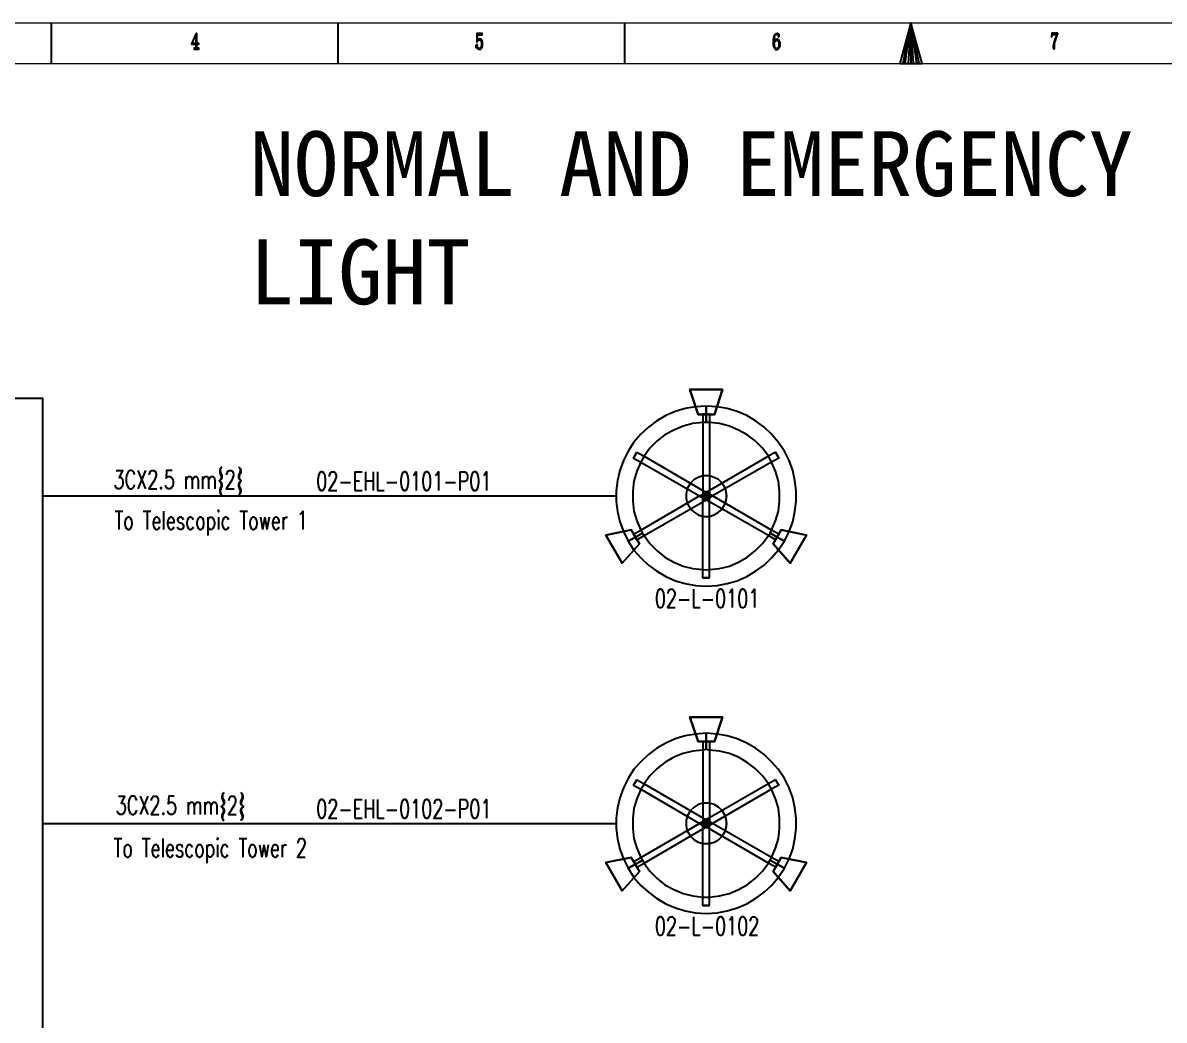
# Model space of a CAD drawing. Header units: inches. Extents: x 35 to 2894, y 23 to 617.
# Drawn here: x 238.1 to 516.9, y 373 to 616.8 of the extents above; entities that cross this region are included whole.
import ezdxf

# ---------------------------------------------------------------- set-up
doc = ezdxf.new("R2010")
doc.units = ezdxf.units.IN
doc.header["$MEASUREMENT"] = 0
doc.layers.add('Layer 1', color=7, linetype='Continuous')
doc.layers.add('LGT1', color=7, linetype='Continuous')
doc.styles.add('HZTXT', font='simplexs.shx', dxfattribs={"width": 0.7, "bigfont": 'hztxt.shx'})
doc.styles.get("Standard").update_dxf_attribs({"font": 'arial.ttf'})

msp = doc.modelspace()

# ---------------------------------------------------------------- hatches: boundary and pattern name
at = {"layer": 'Layer 1'}
for points in [[(280.67, 614.22), (280.5, 614.22), (279.34, 611.65), (279.34, 611.56), (280.41, 611.56), (280.41, 610.58), (280.32, 610.58), (279.96, 610.58), (279.96, 610.4), (281.12, 610.4), (281.12, 610.58), (280.76, 610.58), (280.76, 610.67), (280.67, 610.84), (280.67, 611.56), (281.12, 611.56), (281.12, 611.73), (280.67, 611.73), (279.43, 611.73), (280.41, 613.69)], [(280.67, 614.22), (280.41, 613.69), (280.41, 611.73), (279.43, 611.73), (280.67, 611.73)], [(350.42, 614.22), (349, 614.22), (349, 612.18), (349.09, 612.18), (349.17, 612.27), (349.17, 612.36), (349.09, 612.45), (349.17, 613.87), (350.33, 613.87)], [(422.48, 614.22), (422.39, 614.22), (422.3, 614.14), (422.12, 614.14), (422.03, 614.05), (421.95, 613.96), (421.86, 613.96), (421.77, 613.87), (421.77, 613.78), (421.68, 613.69), (421.68, 613.6), (421.59, 613.51), (421.59, 613.34), (421.5, 613.25), (421.5, 612.98), (421.41, 612.8), (421.41, 612.18), (421.41, 612.09), (421.41, 611.38), (421.5, 611.29), (421.5, 611.02), (421.59, 610.93), (421.59, 610.84), (421.68, 610.76), (421.77, 610.67), (421.77, 610.58), (421.86, 610.49), (421.95, 610.4), (422.3, 610.4), (422.21, 610.49), (422.12, 610.49), (422.03, 610.58), (421.95, 610.67), (421.86, 610.84), (421.86, 610.93), (421.77, 611.02), (421.77, 611.47), (421.68, 611.56), (421.68, 611.91), (421.77, 612), (421.77, 612.09), (421.68, 612.18), (421.68, 612.62), (421.77, 612.8), (421.77, 613.42), (421.86, 613.51), (421.86, 613.69), (421.95, 613.69), (421.95, 613.78), (422.03, 613.87), (422.12, 613.96), (422.21, 613.96), (422.21, 614.05), (422.75, 614.05), (422.66, 614.14), (422.57, 614.22)], [(422.75, 614.05), (422.39, 614.05), (422.48, 614.05), (422.57, 614.05), (422.57, 613.96), (422.66, 613.96), (422.66, 613.87), (422.66, 613.51), (422.75, 613.42), (422.84, 613.42), (422.92, 613.51), (422.92, 613.87), (422.84, 614.05)], [(490.98, 614.31), (489.47, 614.31), (489.38, 613.34), (489.47, 613.34), (489.47, 613.42), (489.47, 613.51), (489.56, 613.69), (489.56, 613.78), (489.65, 613.78), (489.65, 613.87), (489.74, 613.96), (490.71, 613.96), (490.89, 614.05), (490.98, 614.14)], [(490.89, 614.05), (490.71, 613.96), (490.71, 613.87), (490.63, 613.69), (490.63, 613.6), (490.54, 613.42), (490.45, 613.34), (490.45, 613.25), (490.36, 613.07), (490.36, 612.98), (490.27, 612.89), (490.27, 612.62), (490.18, 612.53), (490.18, 612.36), (490.09, 612.27), (490.09, 612.09), (490, 612), (490, 611.82), (489.91, 611.65), (489.91, 611.56), (489.91, 611.38), (489.91, 611.29), (489.82, 611.2), (489.82, 610.58), (489.91, 610.49), (490, 610.4), (490.09, 610.49), (490.18, 610.49), (490.18, 610.58), (490.18, 611.82), (490.27, 611.91), (490.27, 612.27), (490.36, 612.45), (490.36, 612.53), (490.45, 612.62), (490.45, 612.89), (490.54, 612.98), (490.54, 613.07), (490.63, 613.25), (490.63, 613.42), (490.71, 613.51), (490.71, 613.6), (490.8, 613.69), (490.8, 613.78), (490.89, 613.96)], [(349, 611.47), (348.91, 611.38), (348.82, 611.29), (348.82, 610.93), (348.91, 610.84), (348.91, 610.76), (349, 610.67), (349.09, 610.58), (349.17, 610.49), (349.62, 610.49), (349.53, 610.49), (349.44, 610.49), (349.35, 610.58), (349.26, 610.58), (349.17, 610.67), (349.09, 610.76), (349.09, 610.84), (349.09, 610.93), (349.17, 611.02), (349.17, 611.38), (349.09, 611.47)], [(349.26, 612.71), (349.17, 612.62), (349.17, 612.53), (349.09, 612.45), (349.17, 612.36), (349.26, 612.45), (349.26, 612.53), (349.35, 612.53), (349.44, 612.53), (349.44, 612.62), (349.62, 612.62)], [(349.71, 612.89), (349.62, 612.89), (349.53, 612.8), (349.35, 612.8), (349.35, 612.71), (349.26, 612.71), (349.62, 612.62), (349.8, 612.62), (349.89, 612.53), (349.98, 612.45), (350.06, 612.36), (350.06, 612.18), (350.15, 612.09), (350.15, 611.11), (350.06, 611.02), (350.06, 610.84), (349.98, 610.76), (349.98, 610.67), (349.89, 610.67), (349.8, 610.58), (349.8, 610.49), (349.71, 610.49), (349.17, 610.49), (349.26, 610.49), (349.35, 610.4), (349.98, 610.4), (349.98, 610.49), (350.06, 610.49), (350.15, 610.58), (350.24, 610.67), (350.24, 610.76), (350.33, 610.76), (350.33, 611.02), (350.42, 611.11), (350.42, 612.18), (350.33, 612.27), (350.33, 612.45), (350.24, 612.53), (350.15, 612.62), (350.15, 612.71), (350.06, 612.71), (349.98, 612.8), (349.8, 612.8)], [(421.95, 612.53), (421.86, 612.45), (421.77, 612.36), (421.77, 612.27), (421.68, 612.18), (421.77, 612.09), (421.86, 612.18), (421.95, 612.27), (421.95, 612.36), (422.03, 612.45), (422.12, 612.45), (422.21, 612.53), (422.39, 612.53)], [(422.39, 612.8), (422.3, 612.8), (422.21, 612.71), (422.03, 612.71), (422.03, 612.62), (421.95, 612.62), (421.95, 612.53), (422.48, 612.53), (422.57, 612.45), (422.66, 612.36), (422.66, 612.27), (422.75, 612.27), (422.75, 612.09), (422.84, 612), (422.84, 611.02), (422.75, 610.93), (422.75, 610.67), (422.66, 610.67), (422.66, 610.58), (422.57, 610.49), (422.39, 610.49), (422.3, 610.4), (421.95, 610.4), (422.03, 610.31), (422.48, 610.31), (422.57, 610.4), (422.66, 610.4), (422.75, 610.49), (422.84, 610.58), (422.84, 610.67), (422.92, 610.67), (422.92, 610.76), (423.01, 610.84), (423.01, 611.02), (423.1, 611.11), (423.1, 612), (423.01, 612.09), (423.01, 612.36), (422.92, 612.45), (422.92, 612.53), (422.84, 612.53), (422.75, 612.62), (422.66, 612.71), (422.57, 612.71), (422.48, 612.8)]]:
    msp.add_hatch(color=0, dxfattribs=at).paths.add_polyline_path(points)

# ---------------------------------------------------------------- linework, layer by layer
at = {"lineweight": -3}
msp.add_lwpolyline([(172.76, 525.08), (242.95, 525.08), (242.95, 83.92), (172.76, 83.92)], close=True, dxfattribs=at)
at = {"layer": 'Layer 1', "color": 5, "lineweight": 15}
msp.add_lwpolyline([(35.05, 616.81), (875.12, 616.81), (875.12, 22.8), (35.05, 22.8), (35.05, 616.81)], dxfattribs=at)
at = {"layer": 'Layer 1', "color": 0, "lineweight": -3}
for points in [[(245.09, 616.81), (245.09, 606.84)], [(315.1, 616.81), (315.1, 606.84)], [(385.12, 616.81), (385.12, 606.84)], [(455.04, 616.81), (452.37, 606.84), (457.8, 606.84), (455.04, 616.81), (453.08, 606.84), (453.71, 606.84), (455.04, 616.81), (454.42, 606.84), (455.75, 606.84), (455.04, 616.81), (456.46, 606.84), (457.09, 606.84), (455.04, 616.81)], [(455.04, 616.81), (455.04, 606.84)], [(280.67, 614.22), (280.5, 614.22), (279.34, 611.65), (279.34, 611.56), (280.41, 611.56), (280.41, 610.58), (280.32, 610.58), (279.96, 610.58), (279.96, 610.4), (281.12, 610.4), (281.12, 610.58), (280.76, 610.58), (280.76, 610.67), (280.67, 610.84), (280.67, 611.56), (281.12, 611.56), (281.12, 611.73), (280.67, 611.73), (279.43, 611.73), (280.41, 613.69), (280.67, 614.22)], [(280.67, 614.22), (280.41, 613.69), (280.41, 611.73), (279.43, 611.73), (280.67, 611.73), (280.67, 614.22)], [(350.42, 614.22), (349, 614.22), (349, 612.18), (349.09, 612.18), (349.17, 612.27), (349.17, 612.36), (349.09, 612.45), (349.17, 613.87), (350.33, 613.87), (350.42, 614.22)], [(422.48, 614.22), (422.39, 614.22), (422.3, 614.14), (422.12, 614.14), (422.03, 614.05), (421.95, 613.96), (421.86, 613.96), (421.77, 613.87), (421.77, 613.78), (421.68, 613.69), (421.68, 613.6), (421.59, 613.51), (421.59, 613.34), (421.5, 613.25), (421.5, 612.98), (421.41, 612.8), (421.41, 612.18), (421.41, 612.09), (421.41, 611.38), (421.5, 611.29), (421.5, 611.02), (421.59, 610.93), (421.59, 610.84), (421.68, 610.76), (421.77, 610.67), (421.77, 610.58), (421.86, 610.49), (421.95, 610.4), (422.3, 610.4), (422.21, 610.49), (422.12, 610.49), (422.03, 610.58), (421.95, 610.67), (421.86, 610.84), (421.86, 610.93), (421.77, 611.02), (421.77, 611.47), (421.68, 611.56), (421.68, 611.91), (421.77, 612), (421.77, 612.09), (421.68, 612.18), (421.68, 612.62), (421.77, 612.8), (421.77, 613.42), (421.86, 613.51), (421.86, 613.69), (421.95, 613.69), (421.95, 613.78), (422.03, 613.87), (422.12, 613.96), (422.21, 613.96), (422.21, 614.05), (422.75, 614.05), (422.66, 614.14), (422.57, 614.22), (422.48, 614.22)], [(422.75, 614.05), (422.39, 614.05), (422.48, 614.05), (422.57, 614.05), (422.57, 613.96), (422.66, 613.96), (422.66, 613.87), (422.66, 613.51), (422.75, 613.42), (422.84, 613.42), (422.92, 613.51), (422.92, 613.87), (422.84, 614.05), (422.75, 614.05)], [(490.98, 614.31), (489.47, 614.31), (489.38, 613.34), (489.47, 613.34), (489.47, 613.42), (489.47, 613.51), (489.56, 613.69), (489.56, 613.78), (489.65, 613.78), (489.65, 613.87), (489.74, 613.96), (490.71, 613.96), (490.89, 614.05), (490.98, 614.14), (490.98, 614.31)], [(490.89, 614.05), (490.71, 613.96), (490.71, 613.87), (490.63, 613.69), (490.63, 613.6), (490.54, 613.42), (490.45, 613.34), (490.45, 613.25), (490.36, 613.07), (490.36, 612.98), (490.27, 612.89), (490.27, 612.62), (490.18, 612.53), (490.18, 612.36), (490.09, 612.27), (490.09, 612.09), (490, 612), (490, 611.82), (489.91, 611.65), (489.91, 611.56), (489.91, 611.38), (489.91, 611.29), (489.82, 611.2), (489.82, 610.58), (489.91, 610.49), (490, 610.4), (490.09, 610.49), (490.18, 610.49), (490.18, 610.58), (490.18, 611.82), (490.27, 611.91), (490.27, 612.27), (490.36, 612.45), (490.36, 612.53), (490.45, 612.62), (490.45, 612.89), (490.54, 612.98), (490.54, 613.07), (490.63, 613.25), (490.63, 613.42), (490.71, 613.51), (490.71, 613.6), (490.8, 613.69), (490.8, 613.78), (490.89, 613.96), (490.89, 614.05)], [(349, 611.47), (348.91, 611.38), (348.82, 611.29), (348.82, 610.93), (348.91, 610.84), (348.91, 610.76), (349, 610.67), (349.09, 610.58), (349.17, 610.49), (349.62, 610.49), (349.53, 610.49), (349.44, 610.49), (349.35, 610.58), (349.26, 610.58), (349.17, 610.67), (349.09, 610.76), (349.09, 610.84), (349.09, 610.93), (349.17, 611.02), (349.17, 611.38), (349.09, 611.47), (349, 611.47)], [(349.26, 612.71), (349.17, 612.62), (349.17, 612.53), (349.09, 612.45), (349.17, 612.36), (349.26, 612.45), (349.26, 612.53), (349.35, 612.53), (349.44, 612.53), (349.44, 612.62), (349.62, 612.62), (349.26, 612.71)], [(349.71, 612.89), (349.62, 612.89), (349.53, 612.8), (349.35, 612.8), (349.35, 612.71), (349.26, 612.71), (349.62, 612.62), (349.8, 612.62), (349.89, 612.53), (349.98, 612.45), (350.06, 612.36), (350.06, 612.18), (350.15, 612.09), (350.15, 611.11), (350.06, 611.02), (350.06, 610.84), (349.98, 610.76), (349.98, 610.67), (349.89, 610.67), (349.8, 610.58), (349.8, 610.49), (349.71, 610.49), (349.17, 610.49), (349.26, 610.49), (349.35, 610.4), (349.98, 610.4), (349.98, 610.49), (350.06, 610.49), (350.15, 610.58), (350.24, 610.67), (350.24, 610.76), (350.33, 610.76), (350.33, 611.02), (350.42, 611.11), (350.42, 612.18), (350.33, 612.27), (350.33, 612.45), (350.24, 612.53), (350.15, 612.62), (350.15, 612.71), (350.06, 612.71), (349.98, 612.8), (349.8, 612.8), (349.71, 612.89)], [(421.95, 612.53), (421.86, 612.45), (421.77, 612.36), (421.77, 612.27), (421.68, 612.18), (421.77, 612.09), (421.86, 612.18), (421.95, 612.27), (421.95, 612.36), (422.03, 612.45), (422.12, 612.45), (422.21, 612.53), (422.39, 612.53), (421.95, 612.53)], [(422.39, 612.8), (422.3, 612.8), (422.21, 612.71), (422.03, 612.71), (422.03, 612.62), (421.95, 612.62), (421.95, 612.53), (422.48, 612.53), (422.57, 612.45), (422.66, 612.36), (422.66, 612.27), (422.75, 612.27), (422.75, 612.09), (422.84, 612), (422.84, 611.02), (422.75, 610.93), (422.75, 610.67), (422.66, 610.67), (422.66, 610.58), (422.57, 610.49), (422.39, 610.49), (422.3, 610.4), (421.95, 610.4), (422.03, 610.31), (422.48, 610.31), (422.57, 610.4), (422.66, 610.4), (422.75, 610.49), (422.84, 610.58), (422.84, 610.67), (422.92, 610.67), (422.92, 610.76), (423.01, 610.84), (423.01, 611.02), (423.1, 611.11), (423.1, 612), (423.01, 612.09), (423.01, 612.36), (422.92, 612.45), (422.92, 612.53), (422.84, 612.53), (422.75, 612.62), (422.66, 612.71), (422.57, 612.71), (422.48, 612.8), (422.39, 612.8)]]:
    msp.add_lwpolyline(points, dxfattribs=at)
at = {"layer": 'Layer 1', "lineweight": 0}
for points in [[(280.67, 614.22), (280.5, 614.22), (279.34, 611.65), (279.34, 611.56), (280.41, 611.56), (280.41, 610.58), (280.32, 610.58), (279.96, 610.58), (279.96, 610.4), (281.12, 610.4), (281.12, 610.58), (280.76, 610.58), (280.76, 610.67), (280.67, 610.84), (280.67, 611.56), (281.12, 611.56), (281.12, 611.73), (280.67, 611.73), (279.43, 611.73), (280.41, 613.69), (280.67, 614.22)], [(280.67, 614.22), (280.41, 613.69), (280.41, 611.73), (279.43, 611.73), (280.67, 611.73), (280.67, 614.22)], [(350.42, 614.22), (349, 614.22), (349, 612.18), (349.09, 612.18), (349.17, 612.27), (349.17, 612.36), (349.09, 612.45), (349.17, 613.87), (350.33, 613.87), (350.42, 614.22)], [(422.48, 614.22), (422.39, 614.22), (422.3, 614.14), (422.12, 614.14), (422.03, 614.05), (421.95, 613.96), (421.86, 613.96), (421.77, 613.87), (421.77, 613.78), (421.68, 613.69), (421.68, 613.6), (421.59, 613.51), (421.59, 613.34), (421.5, 613.25), (421.5, 612.98), (421.41, 612.8), (421.41, 612.18), (421.41, 612.09), (421.41, 611.38), (421.5, 611.29), (421.5, 611.02), (421.59, 610.93), (421.59, 610.84), (421.68, 610.76), (421.77, 610.67), (421.77, 610.58), (421.86, 610.49), (421.95, 610.4), (422.3, 610.4), (422.21, 610.49), (422.12, 610.49), (422.03, 610.58), (421.95, 610.67), (421.86, 610.84), (421.86, 610.93), (421.77, 611.02), (421.77, 611.47), (421.68, 611.56), (421.68, 611.91), (421.77, 612), (421.77, 612.09), (421.68, 612.18), (421.68, 612.62), (421.77, 612.8), (421.77, 613.42), (421.86, 613.51), (421.86, 613.69), (421.95, 613.69), (421.95, 613.78), (422.03, 613.87), (422.12, 613.96), (422.21, 613.96), (422.21, 614.05), (422.75, 614.05), (422.66, 614.14), (422.57, 614.22), (422.48, 614.22)], [(422.75, 614.05), (422.39, 614.05), (422.48, 614.05), (422.57, 614.05), (422.57, 613.96), (422.66, 613.96), (422.66, 613.87), (422.66, 613.51), (422.75, 613.42), (422.84, 613.42), (422.92, 613.51), (422.92, 613.87), (422.84, 614.05), (422.75, 614.05)], [(490.98, 614.31), (489.47, 614.31), (489.38, 613.34), (489.47, 613.34), (489.47, 613.42), (489.47, 613.51), (489.56, 613.69), (489.56, 613.78), (489.65, 613.78), (489.65, 613.87), (489.74, 613.96), (490.71, 613.96), (490.89, 614.05), (490.98, 614.14), (490.98, 614.31)], [(490.89, 614.05), (490.71, 613.96), (490.71, 613.87), (490.63, 613.69), (490.63, 613.6), (490.54, 613.42), (490.45, 613.34), (490.45, 613.25), (490.36, 613.07), (490.36, 612.98), (490.27, 612.89), (490.27, 612.62), (490.18, 612.53), (490.18, 612.36), (490.09, 612.27), (490.09, 612.09), (490, 612), (490, 611.82), (489.91, 611.65), (489.91, 611.56), (489.91, 611.38), (489.91, 611.29), (489.82, 611.2), (489.82, 610.58), (489.91, 610.49), (490, 610.4), (490.09, 610.49), (490.18, 610.49), (490.18, 610.58), (490.18, 611.82), (490.27, 611.91), (490.27, 612.27), (490.36, 612.45), (490.36, 612.53), (490.45, 612.62), (490.45, 612.89), (490.54, 612.98), (490.54, 613.07), (490.63, 613.25), (490.63, 613.42), (490.71, 613.51), (490.71, 613.6), (490.8, 613.69), (490.8, 613.78), (490.89, 613.96), (490.89, 614.05)], [(349, 611.47), (348.91, 611.38), (348.82, 611.29), (348.82, 610.93), (348.91, 610.84), (348.91, 610.76), (349, 610.67), (349.09, 610.58), (349.17, 610.49), (349.62, 610.49), (349.53, 610.49), (349.44, 610.49), (349.35, 610.58), (349.26, 610.58), (349.17, 610.67), (349.09, 610.76), (349.09, 610.84), (349.09, 610.93), (349.17, 611.02), (349.17, 611.38), (349.09, 611.47), (349, 611.47)], [(349.26, 612.71), (349.17, 612.62), (349.17, 612.53), (349.09, 612.45), (349.17, 612.36), (349.26, 612.45), (349.26, 612.53), (349.35, 612.53), (349.44, 612.53), (349.44, 612.62), (349.62, 612.62), (349.26, 612.71)], [(349.71, 612.89), (349.62, 612.89), (349.53, 612.8), (349.35, 612.8), (349.35, 612.71), (349.26, 612.71), (349.62, 612.62), (349.8, 612.62), (349.89, 612.53), (349.98, 612.45), (350.06, 612.36), (350.06, 612.18), (350.15, 612.09), (350.15, 611.11), (350.06, 611.02), (350.06, 610.84), (349.98, 610.76), (349.98, 610.67), (349.89, 610.67), (349.8, 610.58), (349.8, 610.49), (349.71, 610.49), (349.17, 610.49), (349.26, 610.49), (349.35, 610.4), (349.98, 610.4), (349.98, 610.49), (350.06, 610.49), (350.15, 610.58), (350.24, 610.67), (350.24, 610.76), (350.33, 610.76), (350.33, 611.02), (350.42, 611.11), (350.42, 612.18), (350.33, 612.27), (350.33, 612.45), (350.24, 612.53), (350.15, 612.62), (350.15, 612.71), (350.06, 612.71), (349.98, 612.8), (349.8, 612.8), (349.71, 612.89)], [(421.95, 612.53), (421.86, 612.45), (421.77, 612.36), (421.77, 612.27), (421.68, 612.18), (421.77, 612.09), (421.86, 612.18), (421.95, 612.27), (421.95, 612.36), (422.03, 612.45), (422.12, 612.45), (422.21, 612.53), (422.39, 612.53), (421.95, 612.53)], [(422.39, 612.8), (422.3, 612.8), (422.21, 612.71), (422.03, 612.71), (422.03, 612.62), (421.95, 612.62), (421.95, 612.53), (422.48, 612.53), (422.57, 612.45), (422.66, 612.36), (422.66, 612.27), (422.75, 612.27), (422.75, 612.09), (422.84, 612), (422.84, 611.02), (422.75, 610.93), (422.75, 610.67), (422.66, 610.67), (422.66, 610.58), (422.57, 610.49), (422.39, 610.49), (422.3, 610.4), (421.95, 610.4), (422.03, 610.31), (422.48, 610.31), (422.57, 610.4), (422.66, 610.4), (422.75, 610.49), (422.84, 610.58), (422.84, 610.67), (422.92, 610.67), (422.92, 610.76), (423.01, 610.84), (423.01, 611.02), (423.1, 611.11), (423.1, 612), (423.01, 612.09), (423.01, 612.36), (422.92, 612.45), (422.92, 612.53), (422.84, 612.53), (422.75, 612.62), (422.66, 612.71), (422.57, 612.71), (422.48, 612.8), (422.39, 612.8)]]:
    msp.add_lwpolyline(points, dxfattribs=at)
at = {"layer": 'Layer 1', "color": 0, "lineweight": 9}
msp.add_lwpolyline([(45.01, 606.84), (865.16, 606.84), (865.16, 32.77), (45.01, 32.77), (45.01, 606.84)], dxfattribs=at)
at = {"layer": 'Layer 1', "color": 1, "lineweight": -3}
for points in [[(402.46, 522.97), (399.97, 522.53), (397.48, 521.82), (395.17, 520.84), (393.03, 519.5), (390.99, 517.99), (389.12, 516.3), (387.43, 514.34)], [(405.04, 523.15), (402.46, 522.97)], [(407.71, 522.97), (405.04, 523.15)], [(422.66, 514.34), (421.06, 516.3), (419.19, 517.99), (417.14, 519.5), (415.01, 520.84), (412.61, 521.82), (410.2, 522.53), (407.71, 522.97)], [(405.04, 519.15), (404.24, 519.15), (401.84, 518.88), (399.44, 518.26), (397.13, 517.28), (394.99, 516.12), (393.12, 514.61), (391.34, 512.83), (389.92, 510.87), (389.47, 510.16)], [(404.24, 521.19), (404.24, 501.18)], [(420.7, 510.16), (420.26, 510.87), (418.83, 512.83), (417.05, 514.61), (415.1, 516.12), (412.96, 517.28), (410.74, 518.26), (408.33, 518.88), (405.84, 519.15), (405.04, 519.15)], [(405.84, 521.19), (405.84, 501.18)], [(387.43, 514.34), (386.01, 512.12)], [(424.17, 512.12), (422.66, 514.34)], [(386.01, 512.12), (384.85, 509.81)], [(387.34, 510.43), (389.12, 509.45), (403.44, 501.18), (404.69, 500.46)], [(388.14, 511.85), (389.92, 510.87), (404.24, 502.51), (405.49, 501.8)], [(422.03, 511.85), (420.26, 510.87), (405.84, 502.51), (404.69, 501.8)], [(422.84, 510.43), (421.06, 509.45), (406.64, 501.18), (405.49, 500.46)], [(425.33, 509.81), (424.17, 512.12)], [(384.85, 509.81), (383.96, 507.4), (383.43, 504.91), (383.07, 502.42), (383.07, 499.84), (383.43, 497.35), (383.96, 494.86), (384.85, 492.46)], [(389.47, 510.16), (389.12, 509.45), (388.14, 507.23), (387.43, 504.82), (387.16, 502.42), (387.16, 499.93), (387.43, 497.44), (388.14, 495.13), (389.12, 492.81), (389.47, 492.1)], [(420.7, 492.1), (421.06, 492.81), (422.03, 495.13), (422.75, 497.44), (423.01, 499.93), (423.01, 502.42), (422.75, 504.82), (422.03, 507.23), (421.06, 509.45), (420.7, 510.16)], [(425.33, 492.46), (426.22, 494.86), (426.75, 497.35), (427.02, 499.84), (427.02, 502.42), (426.75, 504.91), (426.22, 507.4), (425.33, 509.81)], [(410.11, 501.18), (409.76, 502.96), (408.96, 504.29), (408.07, 505.18), (407, 505.71), (405.84, 506.07), (404.24, 506.07), (403.09, 505.71), (402.11, 505.18), (401.22, 504.29), (400.42, 502.96), (400.15, 501.71), (400.15, 500.55), (400.42, 499.4), (401.22, 497.97), (402.11, 497.17), (403.09, 496.55), (404.24, 496.19), (405.84, 496.19), (407, 496.55), (408.07, 497.17), (408.96, 497.97), (409.76, 499.4), (410.11, 501.18)], [(404.24, 506.07), (403.09, 505.71), (402.11, 505.18), (401.22, 504.29)], [(405.84, 506.07), (404.24, 506.07)], [(408.96, 504.29), (408.07, 505.18), (407, 505.71), (405.84, 506.07)], [(400.42, 502.96), (400.15, 501.71), (400.15, 500.55), (400.42, 499.4)], [(401.22, 504.29), (400.42, 502.96)], [(406.11, 501.18), (405.93, 501.62), (405.58, 501.98), (405.04, 502.15), (404.6, 501.98), (404.24, 501.62), (404.06, 501.18), (404.24, 500.64), (404.6, 500.29), (405.04, 500.11), (405.58, 500.29), (405.93, 500.64), (406.11, 501.18), (405.93, 501.62), (405.58, 501.98), (405.04, 502.15), (404.6, 501.98), (404.24, 501.62), (404.06, 501.18), (404.24, 500.64), (404.6, 500.29), (405.04, 500.11), (405.58, 500.29), (405.93, 500.64), (406.11, 501.18)], [(409.76, 502.96), (408.96, 504.29)], [(409.76, 499.4), (410.02, 500.55), (410.02, 501.71), (409.76, 502.96)], [(387.34, 491.83), (389.12, 492.81), (403.44, 501.18), (404.69, 501.8)], [(388.14, 490.41), (389.92, 491.48), (404.24, 499.75), (405.49, 500.46)], [(400.42, 499.4), (401.22, 497.97)], [(404.24, 481.16), (404.24, 501.18)], [(422.03, 490.41), (420.26, 491.48), (405.84, 499.75), (404.69, 500.46)], [(422.84, 491.83), (421.06, 492.81), (406.64, 501.18), (405.49, 501.8)], [(405.84, 481.16), (405.84, 501.18)], [(408.96, 497.97), (409.76, 499.4)], [(401.22, 497.97), (402.11, 497.17), (403.09, 496.55), (404.24, 496.19)], [(405.84, 496.19), (407, 496.55), (408.07, 497.17), (408.96, 497.97)], [(404.24, 496.19), (405.04, 496.1)], [(405.04, 496.1), (405.84, 496.19)], [(384.85, 492.46), (386.01, 490.15)], [(389.47, 492.1), (389.92, 491.48), (391.34, 489.52), (393.12, 487.74), (394.99, 486.23), (397.13, 484.98), (399.44, 484.01), (401.84, 483.47), (404.24, 483.21), (405.04, 483.12)], [(405.04, 483.12), (405.84, 483.21), (408.33, 483.47), (410.74, 484.01), (412.96, 484.98), (415.1, 486.23), (417.05, 487.74), (418.83, 489.52), (420.26, 491.48), (420.7, 492.1)], [(424.17, 490.15), (422.39, 491.12), (420.79, 492.1), (420.7, 492.1), (424.17, 490.15), (422.39, 491.12), (420.79, 492.1), (420.7, 492.1), (424.17, 490.15)], [(424.17, 490.15), (425.33, 492.46)], [(386.01, 490.15), (387.43, 487.92)], [(387.43, 487.92), (389.12, 486.05), (390.99, 484.27), (393.03, 482.76), (395.17, 481.52), (397.57, 480.45), (399.97, 479.74), (402.46, 479.29)], [(407.71, 479.29), (410.2, 479.74), (412.61, 480.45), (415.01, 481.52), (417.14, 482.76), (419.19, 484.27), (421.06, 486.05), (422.66, 487.92)], [(422.66, 487.92), (424.17, 490.15)], [(402.46, 479.29), (405.04, 479.11)], [(405.04, 479.11), (407.71, 479.29)], [(402.46, 442.99), (399.97, 442.55), (397.48, 441.84), (395.17, 440.77), (393.03, 439.53), (390.99, 438.01), (389.12, 436.23), (387.43, 434.37)], [(405.04, 443.17), (402.46, 442.99)], [(404.24, 441.13), (404.24, 421.11)], [(407.71, 442.99), (405.04, 443.17)], [(405.84, 441.13), (405.84, 421.11)], [(422.66, 434.37), (421.06, 436.23), (419.19, 438.01), (417.14, 439.53), (415.01, 440.77), (412.61, 441.84), (410.2, 442.55), (407.71, 442.99)], [(405.04, 439.17), (404.24, 439.08), (401.84, 438.81), (399.44, 438.19), (397.13, 437.3), (394.99, 436.06), (393.12, 434.54), (391.34, 432.76), (389.92, 430.81), (389.47, 430.1)], [(420.7, 430.1), (420.26, 430.81), (418.83, 432.76), (417.05, 434.54), (415.1, 436.06), (412.96, 437.3), (410.74, 438.19), (408.33, 438.81), (405.84, 439.08), (405.04, 439.17)], [(387.43, 434.37), (386.01, 432.14)], [(424.17, 432.14), (422.66, 434.37)], [(384.85, 429.83), (383.96, 427.43), (383.43, 424.93), (383.07, 422.44), (383.07, 419.86), (383.43, 417.37), (383.96, 414.88), (384.85, 412.48)], [(386.01, 432.14), (384.85, 429.83)], [(389.47, 430.1), (389.12, 429.47), (388.14, 427.16), (387.43, 424.85), (387.16, 422.36), (387.16, 419.86), (387.43, 417.46), (388.14, 415.06), (389.12, 412.84), (389.47, 412.12)], [(387.34, 430.45), (389.12, 429.47), (403.44, 421.11), (404.69, 420.4)], [(388.14, 431.79), (389.92, 430.81), (404.24, 422.53), (405.49, 421.82)], [(422.03, 431.79), (420.26, 430.81), (405.84, 422.53), (404.69, 421.82)], [(422.84, 430.45), (421.06, 429.47), (406.64, 421.11), (405.49, 420.4)], [(420.7, 412.12), (421.06, 412.84), (422.03, 415.06), (422.75, 417.46), (423.01, 419.86), (423.01, 422.36), (422.75, 424.85), (422.03, 427.16), (421.06, 429.47), (420.7, 430.1)], [(425.33, 429.83), (424.17, 432.14)], [(425.33, 412.48), (426.22, 414.88), (426.75, 417.37), (427.02, 419.86), (427.02, 422.44), (426.75, 424.93), (426.22, 427.43), (425.33, 429.83)], [(410.11, 421.11), (409.76, 422.89), (408.96, 424.31), (408.07, 425.11), (407, 425.74), (405.84, 426.09), (404.24, 426.09), (403.09, 425.74), (402.11, 425.11), (401.22, 424.31), (400.42, 422.89), (400.15, 421.73), (400.15, 420.49), (400.42, 419.33), (401.22, 418), (402.11, 417.11), (403.09, 416.57), (404.24, 416.22), (405.84, 416.22), (407, 416.57), (408.07, 417.11), (408.96, 418), (409.76, 419.33), (410.11, 421.11)], [(401.22, 424.31), (400.42, 422.89)], [(404.24, 426.09), (403.09, 425.74), (402.11, 425.11), (401.22, 424.31)], [(405.84, 426.09), (404.24, 426.09)], [(408.96, 424.31), (408.07, 425.11), (407, 425.74), (405.84, 426.09)], [(409.76, 422.89), (408.96, 424.31)], [(387.34, 411.86), (389.12, 412.84), (403.44, 421.11), (404.69, 421.82)], [(400.42, 422.89), (400.15, 421.73), (400.15, 420.49), (400.42, 419.33)], [(406.11, 421.11), (405.93, 421.64), (405.58, 422), (405.04, 422.18), (404.6, 422), (404.24, 421.64), (404.06, 421.11), (404.24, 420.66), (404.6, 420.31), (405.04, 420.13), (405.58, 420.31), (405.93, 420.66), (406.11, 421.11), (405.93, 421.64), (405.58, 422), (405.04, 422.18), (404.6, 422), (404.24, 421.64), (404.06, 421.11), (404.24, 420.66), (404.6, 420.31), (405.04, 420.13), (405.58, 420.31), (405.93, 420.66), (406.11, 421.11)], [(404.24, 401.09), (404.24, 421.11)], [(422.84, 411.86), (421.06, 412.84), (406.64, 421.11), (405.49, 421.82)], [(405.84, 401.09), (405.84, 421.11)], [(409.76, 419.33), (410.02, 420.49), (410.02, 421.73), (409.76, 422.89)], [(388.14, 410.43), (389.92, 411.41), (404.24, 419.78), (405.49, 420.4)], [(400.42, 419.33), (401.22, 418)], [(422.03, 410.43), (420.26, 411.41), (405.84, 419.78), (404.69, 420.4)], [(408.96, 418), (409.76, 419.33)], [(401.22, 418), (402.11, 417.11), (403.09, 416.57), (404.24, 416.22)], [(404.24, 416.22), (405.04, 416.13)], [(405.04, 416.13), (405.84, 416.22)], [(405.84, 416.22), (407, 416.57), (408.07, 417.11), (408.96, 418)], [(384.85, 412.48), (386.01, 410.17)], [(386.01, 410.17), (387.43, 407.94)], [(389.47, 412.12), (389.92, 411.41), (391.34, 409.46), (393.12, 407.68), (394.99, 406.16), (397.13, 405.01), (399.44, 404.03), (401.84, 403.41), (404.24, 403.14), (405.04, 403.14)], [(405.04, 403.14), (405.84, 403.14), (408.33, 403.41), (410.74, 404.03), (412.96, 405.01), (415.1, 406.16), (417.05, 407.68), (418.83, 409.46), (420.26, 411.41), (420.7, 412.12)], [(424.17, 410.17), (422.39, 411.15), (420.79, 412.04), (420.7, 412.12), (424.17, 410.17), (422.39, 411.15), (420.79, 412.04), (420.7, 412.12), (424.17, 410.17)], [(422.66, 407.94), (424.17, 410.17)], [(424.17, 410.17), (425.33, 412.48)], [(387.43, 407.94), (389.12, 405.99), (390.99, 404.3), (393.03, 402.78), (395.17, 401.45), (397.57, 400.47), (399.97, 399.76), (402.46, 399.31)], [(407.71, 399.31), (410.2, 399.76), (412.61, 400.47), (415.01, 401.45), (417.14, 402.78), (419.19, 404.3), (421.06, 405.99), (422.66, 407.94)], [(402.46, 399.31), (405.04, 399.14)], [(405.04, 399.14), (407.71, 399.31)]]:
    msp.add_lwpolyline(points, dxfattribs=at)
at = {"layer": 'Layer 1', "lineweight": -3}
for points in [[(242.95, 501.18), (383.07, 501.18)], [(242.95, 421.11), (285.03, 421.11)], [(254.7, 421.11), (383.07, 421.11)], [(254.7, 421.11), (285.03, 421.11)]]:
    msp.add_lwpolyline(points, dxfattribs=at)
at = {"layer": 'Layer 1', "color": 1, "lineweight": -3}
for points, knots in [([(403.09, 521.1), (403.09, 521.1), (401.04, 527.15), (401.04, 527.15), (401.04, 527.15), (403.09, 521.1), (403.09, 521.1)], [0, 0, 0, 0, 1, 1, 1, 2, 2, 2, 2]), ([(401.04, 527.15), (401.04, 527.15), (409.05, 527.15), (409.05, 527.15), (409.05, 527.15), (401.04, 527.15), (401.04, 527.15)], [0, 0, 0, 0, 1, 1, 1, 2, 2, 2, 2]), ([(409.05, 527.15), (409.05, 527.15), (401.04, 527.15), (401.04, 527.15), (401.04, 527.15), (409.05, 527.15), (409.05, 527.15)], [0, 0, 0, 0, 1, 1, 1, 2, 2, 2, 2]), ([(401.04, 527.15), (401.04, 527.15), (403.09, 521.1), (403.09, 521.1), (403.09, 521.1), (401.04, 527.15), (401.04, 527.15)], [0, 0, 0, 0, 1, 1, 1, 2, 2, 2, 2]), ([(407.09, 521.1), (407.09, 521.1), (409.05, 527.15), (409.05, 527.15), (409.05, 527.15), (407.09, 521.1), (407.09, 521.1)], [0, 0, 0, 0, 1, 1, 1, 2, 2, 2, 2]), ([(409.05, 527.15), (409.05, 527.15), (407.09, 521.1), (407.09, 521.1), (407.09, 521.1), (409.05, 527.15), (409.05, 527.15)], [0, 0, 0, 0, 1, 1, 1, 2, 2, 2, 2]), ([(405.04, 523.15), (405.04, 523.15), (405.04, 519.15), (405.04, 519.15), (405.04, 519.15), (405.04, 523.15), (405.04, 523.15), (405.04, 523.15), (405.04, 519.15), (405.04, 519.15), (405.04, 519.15), (405.04, 523.15), (405.04, 523.15)], [0, 0, 0, 0, 1, 1, 1, 2, 2, 2, 3, 3, 3, 4, 4, 4, 4]), ([(403.09, 521.1), (403.09, 521.1), (407.09, 521.1), (407.09, 521.1), (407.09, 521.1), (403.09, 521.1), (403.09, 521.1)], [0, 0, 0, 0, 1, 1, 1, 2, 2, 2, 2]), ([(407.09, 521.1), (407.09, 521.1), (403.09, 521.1), (403.09, 521.1), (403.09, 521.1), (407.09, 521.1), (407.09, 521.1)], [0, 0, 0, 0, 1, 1, 1, 2, 2, 2, 2]), ([(405.04, 521.19), (405.04, 521.19), (405.84, 521.19), (405.84, 521.19), (405.84, 521.19), (404.24, 521.19), (404.24, 521.19), (404.24, 521.19), (405.84, 521.19), (405.84, 521.19), (405.84, 521.19), (404.24, 521.19), (404.24, 521.19), (404.24, 521.19), (405.04, 521.19), (405.04, 521.19)], [0, 0, 0, 0, 1, 1, 1, 2, 2, 2, 3, 3, 3, 4, 4, 4, 5, 5, 5, 5]), ([(388.14, 511.85), (388.14, 511.85), (387.34, 510.43), (387.34, 510.43), (387.34, 510.43), (388.14, 511.85), (388.14, 511.85)], [0, 0, 0, 0, 1, 1, 1, 2, 2, 2, 2]), ([(422.03, 511.85), (422.03, 511.85), (422.84, 510.43), (422.84, 510.43), (422.84, 510.43), (422.03, 511.85), (422.03, 511.85)], [0, 0, 0, 0, 1, 1, 1, 2, 2, 2, 2]), ([(405.04, 501.18), (405.04, 501.18), (404.69, 501.8), (404.69, 501.8), (404.69, 501.8), (405.49, 500.46), (405.49, 500.46), (405.49, 500.46), (405.04, 501.18), (405.04, 501.18), (405.04, 501.18), (405.49, 500.46), (405.49, 500.46), (405.49, 500.46), (404.69, 501.8), (404.69, 501.8), (404.69, 501.8), (405.04, 501.18), (405.04, 501.18), (405.04, 501.18), (404.69, 500.46), (404.69, 500.46), (404.69, 500.46), (405.49, 501.8), (405.49, 501.8), (405.49, 501.8), (405.04, 501.18), (405.04, 501.18), (405.04, 501.18), (405.49, 501.8), (405.49, 501.8), (405.49, 501.8), (404.69, 500.46), (404.69, 500.46), (404.69, 500.46), (405.04, 501.18), (405.04, 501.18), (405.04, 501.18), (405.84, 501.18), (405.84, 501.18), (405.84, 501.18), (404.24, 501.18), (404.24, 501.18), (404.24, 501.18), (405.04, 501.18), (405.04, 501.18), (405.04, 501.18), (404.24, 501.18), (404.24, 501.18), (404.24, 501.18), (405.84, 501.18), (405.84, 501.18), (405.84, 501.18), (405.04, 501.18), (405.04, 501.18)], [0, 0, 0, 0, 1, 1, 1, 2, 2, 2, 3, 3, 3, 4, 4, 4, 5, 5, 5, 6, 6, 6, 7, 7, 7, 8, 8, 8, 9, 9, 9, 10, 10, 10, 11, 11, 11, 12, 12, 12, 13, 13, 13, 14, 14, 14, 15, 15, 15, 16, 16, 16, 17, 17, 17, 18, 18, 18, 18]), ([(380.58, 491.57), (380.58, 491.57), (386.72, 492.9), (386.72, 492.9), (386.72, 492.9), (380.58, 491.57), (380.58, 491.57)], [0, 0, 0, 0, 1, 1, 1, 2, 2, 2, 2]), ([(386.72, 492.9), (386.72, 492.9), (380.58, 491.57), (380.58, 491.57), (380.58, 491.57), (386.72, 492.9), (386.72, 492.9)], [0, 0, 0, 0, 1, 1, 1, 2, 2, 2, 2]), ([(384.58, 484.72), (384.58, 484.72), (380.58, 491.57), (380.58, 491.57), (380.58, 491.57), (384.58, 484.72), (384.58, 484.72)], [0, 0, 0, 0, 1, 1, 1, 2, 2, 2, 2]), ([(380.58, 491.57), (380.58, 491.57), (384.58, 484.72), (384.58, 484.72), (384.58, 484.72), (380.58, 491.57), (380.58, 491.57)], [0, 0, 0, 0, 1, 1, 1, 2, 2, 2, 2]), ([(387.78, 491.12), (387.78, 491.12), (389.47, 492.1), (389.47, 492.1), (389.47, 492.1), (389.39, 492.1), (389.39, 492.1), (389.39, 492.1), (387.78, 491.12), (387.78, 491.12), (387.78, 491.12), (386.01, 490.15), (386.01, 490.15), (386.01, 490.15), (387.78, 491.12), (387.78, 491.12), (387.78, 491.12), (389.47, 492.1), (389.47, 492.1), (389.47, 492.1), (389.39, 492.1), (389.39, 492.1), (389.39, 492.1), (387.78, 491.12), (387.78, 491.12), (387.78, 491.12), (386.01, 490.15), (386.01, 490.15), (386.01, 490.15), (387.78, 491.12), (387.78, 491.12)], [0, 0, 0, 0, 1, 1, 1, 2, 2, 2, 3, 3, 3, 4, 4, 4, 5, 5, 5, 6, 6, 6, 7, 7, 7, 8, 8, 8, 9, 9, 9, 10, 10, 10, 10]), ([(386.72, 492.9), (386.72, 492.9), (388.76, 489.43), (388.76, 489.43), (388.76, 489.43), (386.72, 492.9), (386.72, 492.9)], [0, 0, 0, 0, 1, 1, 1, 2, 2, 2, 2]), ([(388.76, 489.43), (388.76, 489.43), (386.72, 492.9), (386.72, 492.9), (386.72, 492.9), (388.76, 489.43), (388.76, 489.43)], [0, 0, 0, 0, 1, 1, 1, 2, 2, 2, 2]), ([(388.14, 490.41), (388.14, 490.41), (387.34, 491.83), (387.34, 491.83), (387.34, 491.83), (388.14, 490.41), (388.14, 490.41)], [0, 0, 0, 0, 1, 1, 1, 2, 2, 2, 2]), ([(421.41, 489.43), (421.41, 489.43), (423.37, 492.9), (423.37, 492.9), (423.37, 492.9), (421.41, 489.43), (421.41, 489.43)], [0, 0, 0, 0, 1, 1, 1, 2, 2, 2, 2]), ([(423.37, 492.9), (423.37, 492.9), (429.6, 491.57), (429.6, 491.57), (429.6, 491.57), (423.37, 492.9), (423.37, 492.9), (423.37, 492.9), (421.41, 489.43), (421.41, 489.43), (421.41, 489.43), (423.37, 492.9), (423.37, 492.9)], [0, 0, 0, 0, 1, 1, 1, 2, 2, 2, 3, 3, 3, 4, 4, 4, 4]), ([(422.84, 491.83), (422.84, 491.83), (422.03, 490.41), (422.03, 490.41), (422.03, 490.41), (422.84, 491.83), (422.84, 491.83)], [0, 0, 0, 0, 1, 1, 1, 2, 2, 2, 2]), ([(429.6, 491.57), (429.6, 491.57), (423.37, 492.9), (423.37, 492.9), (423.37, 492.9), (429.6, 491.57), (429.6, 491.57), (429.6, 491.57), (425.59, 484.72), (425.59, 484.72), (425.59, 484.72), (429.6, 491.57), (429.6, 491.57)], [0, 0, 0, 0, 1, 1, 1, 2, 2, 2, 3, 3, 3, 4, 4, 4, 4]), ([(425.59, 484.72), (425.59, 484.72), (429.6, 491.57), (429.6, 491.57), (429.6, 491.57), (425.59, 484.72), (425.59, 484.72)], [0, 0, 0, 0, 1, 1, 1, 2, 2, 2, 2]), ([(384.58, 484.72), (384.58, 484.72), (388.76, 489.43), (388.76, 489.43), (388.76, 489.43), (384.58, 484.72), (384.58, 484.72)], [0, 0, 0, 0, 1, 1, 1, 2, 2, 2, 2]), ([(388.76, 489.43), (388.76, 489.43), (384.58, 484.72), (384.58, 484.72), (384.58, 484.72), (388.76, 489.43), (388.76, 489.43)], [0, 0, 0, 0, 1, 1, 1, 2, 2, 2, 2]), ([(421.41, 489.43), (421.41, 489.43), (425.59, 484.72), (425.59, 484.72), (425.59, 484.72), (421.41, 489.43), (421.41, 489.43)], [0, 0, 0, 0, 1, 1, 1, 2, 2, 2, 2]), ([(425.59, 484.72), (425.59, 484.72), (421.41, 489.43), (421.41, 489.43), (421.41, 489.43), (425.59, 484.72), (425.59, 484.72)], [0, 0, 0, 0, 1, 1, 1, 2, 2, 2, 2]), ([(405.84, 481.16), (405.84, 481.16), (404.24, 481.16), (404.24, 481.16), (404.24, 481.16), (405.84, 481.16), (405.84, 481.16)], [0, 0, 0, 0, 1, 1, 1, 2, 2, 2, 2]), ([(403.09, 441.13), (403.09, 441.13), (401.04, 447.09), (401.04, 447.09), (401.04, 447.09), (403.09, 441.13), (403.09, 441.13)], [0, 0, 0, 0, 1, 1, 1, 2, 2, 2, 2]), ([(401.04, 447.09), (401.04, 447.09), (409.05, 447.09), (409.05, 447.09), (409.05, 447.09), (401.04, 447.09), (401.04, 447.09)], [0, 0, 0, 0, 1, 1, 1, 2, 2, 2, 2]), ([(409.05, 447.09), (409.05, 447.09), (401.04, 447.09), (401.04, 447.09), (401.04, 447.09), (409.05, 447.09), (409.05, 447.09)], [0, 0, 0, 0, 1, 1, 1, 2, 2, 2, 2]), ([(401.04, 447.09), (401.04, 447.09), (403.09, 441.13), (403.09, 441.13), (403.09, 441.13), (401.04, 447.09), (401.04, 447.09)], [0, 0, 0, 0, 1, 1, 1, 2, 2, 2, 2]), ([(407.09, 441.13), (407.09, 441.13), (409.05, 447.09), (409.05, 447.09), (409.05, 447.09), (407.09, 441.13), (407.09, 441.13)], [0, 0, 0, 0, 1, 1, 1, 2, 2, 2, 2]), ([(409.05, 447.09), (409.05, 447.09), (407.09, 441.13), (407.09, 441.13), (407.09, 441.13), (409.05, 447.09), (409.05, 447.09)], [0, 0, 0, 0, 1, 1, 1, 2, 2, 2, 2]), ([(403.09, 441.13), (403.09, 441.13), (407.09, 441.13), (407.09, 441.13), (407.09, 441.13), (403.09, 441.13), (403.09, 441.13)], [0, 0, 0, 0, 1, 1, 1, 2, 2, 2, 2]), ([(407.09, 441.13), (407.09, 441.13), (403.09, 441.13), (403.09, 441.13), (403.09, 441.13), (407.09, 441.13), (407.09, 441.13)], [0, 0, 0, 0, 1, 1, 1, 2, 2, 2, 2]), ([(405.04, 441.13), (405.04, 441.13), (405.84, 441.13), (405.84, 441.13), (405.84, 441.13), (404.24, 441.13), (404.24, 441.13), (404.24, 441.13), (405.84, 441.13), (405.84, 441.13), (405.84, 441.13), (404.24, 441.13), (404.24, 441.13), (404.24, 441.13), (405.04, 441.13), (405.04, 441.13)], [0, 0, 0, 0, 1, 1, 1, 2, 2, 2, 3, 3, 3, 4, 4, 4, 5, 5, 5, 5]), ([(405.04, 443.17), (405.04, 443.17), (405.04, 439.17), (405.04, 439.17), (405.04, 439.17), (405.04, 443.17), (405.04, 443.17), (405.04, 443.17), (405.04, 439.17), (405.04, 439.17), (405.04, 439.17), (405.04, 443.17), (405.04, 443.17)], [0, 0, 0, 0, 1, 1, 1, 2, 2, 2, 3, 3, 3, 4, 4, 4, 4]), ([(388.14, 431.79), (388.14, 431.79), (387.34, 430.45), (387.34, 430.45), (387.34, 430.45), (388.14, 431.79), (388.14, 431.79)], [0, 0, 0, 0, 1, 1, 1, 2, 2, 2, 2]), ([(422.03, 431.79), (422.03, 431.79), (422.84, 430.45), (422.84, 430.45), (422.84, 430.45), (422.03, 431.79), (422.03, 431.79)], [0, 0, 0, 0, 1, 1, 1, 2, 2, 2, 2]), ([(405.04, 421.11), (405.04, 421.11), (404.69, 421.82), (404.69, 421.82), (404.69, 421.82), (405.49, 420.4), (405.49, 420.4), (405.49, 420.4), (405.04, 421.11), (405.04, 421.11), (405.04, 421.11), (405.49, 420.4), (405.49, 420.4), (405.49, 420.4), (404.69, 421.82), (404.69, 421.82), (404.69, 421.82), (405.04, 421.11), (405.04, 421.11), (405.04, 421.11), (404.69, 420.4), (404.69, 420.4), (404.69, 420.4), (405.49, 421.82), (405.49, 421.82), (405.49, 421.82), (405.04, 421.11), (405.04, 421.11), (405.04, 421.11), (405.49, 421.82), (405.49, 421.82), (405.49, 421.82), (404.69, 420.4), (404.69, 420.4), (404.69, 420.4), (405.04, 421.11), (405.04, 421.11), (405.04, 421.11), (405.84, 421.11), (405.84, 421.11), (405.84, 421.11), (404.24, 421.11), (404.24, 421.11), (404.24, 421.11), (405.04, 421.11), (405.04, 421.11), (405.04, 421.11), (404.24, 421.11), (404.24, 421.11), (404.24, 421.11), (405.84, 421.11), (405.84, 421.11), (405.84, 421.11), (405.04, 421.11), (405.04, 421.11)], [0, 0, 0, 0, 1, 1, 1, 2, 2, 2, 3, 3, 3, 4, 4, 4, 5, 5, 5, 6, 6, 6, 7, 7, 7, 8, 8, 8, 9, 9, 9, 10, 10, 10, 11, 11, 11, 12, 12, 12, 13, 13, 13, 14, 14, 14, 15, 15, 15, 16, 16, 16, 17, 17, 17, 18, 18, 18, 18]), ([(380.58, 411.59), (380.58, 411.59), (386.72, 412.84), (386.72, 412.84), (386.72, 412.84), (380.58, 411.59), (380.58, 411.59)], [0, 0, 0, 0, 1, 1, 1, 2, 2, 2, 2]), ([(386.72, 412.84), (386.72, 412.84), (380.58, 411.59), (380.58, 411.59), (380.58, 411.59), (386.72, 412.84), (386.72, 412.84)], [0, 0, 0, 0, 1, 1, 1, 2, 2, 2, 2]), ([(386.72, 412.84), (386.72, 412.84), (388.76, 409.37), (388.76, 409.37), (388.76, 409.37), (386.72, 412.84), (386.72, 412.84)], [0, 0, 0, 0, 1, 1, 1, 2, 2, 2, 2]), ([(388.76, 409.37), (388.76, 409.37), (386.72, 412.84), (386.72, 412.84), (386.72, 412.84), (388.76, 409.37), (388.76, 409.37)], [0, 0, 0, 0, 1, 1, 1, 2, 2, 2, 2]), ([(421.41, 409.37), (421.41, 409.37), (423.37, 412.84), (423.37, 412.84), (423.37, 412.84), (421.41, 409.37), (421.41, 409.37)], [0, 0, 0, 0, 1, 1, 1, 2, 2, 2, 2]), ([(423.37, 412.84), (423.37, 412.84), (429.6, 411.59), (429.6, 411.59), (429.6, 411.59), (423.37, 412.84), (423.37, 412.84), (423.37, 412.84), (421.41, 409.37), (421.41, 409.37), (421.41, 409.37), (423.37, 412.84), (423.37, 412.84)], [0, 0, 0, 0, 1, 1, 1, 2, 2, 2, 3, 3, 3, 4, 4, 4, 4]), ([(429.6, 411.59), (429.6, 411.59), (423.37, 412.84), (423.37, 412.84), (423.37, 412.84), (429.6, 411.59), (429.6, 411.59), (429.6, 411.59), (425.59, 404.65), (425.59, 404.65), (425.59, 404.65), (429.6, 411.59), (429.6, 411.59)], [0, 0, 0, 0, 1, 1, 1, 2, 2, 2, 3, 3, 3, 4, 4, 4, 4]), ([(384.58, 404.65), (384.58, 404.65), (380.58, 411.59), (380.58, 411.59), (380.58, 411.59), (384.58, 404.65), (384.58, 404.65)], [0, 0, 0, 0, 1, 1, 1, 2, 2, 2, 2]), ([(380.58, 411.59), (380.58, 411.59), (384.58, 404.65), (384.58, 404.65), (384.58, 404.65), (380.58, 411.59), (380.58, 411.59)], [0, 0, 0, 0, 1, 1, 1, 2, 2, 2, 2]), ([(387.78, 411.15), (387.78, 411.15), (389.47, 412.12), (389.47, 412.12), (389.47, 412.12), (389.39, 412.04), (389.39, 412.04), (389.39, 412.04), (387.78, 411.15), (387.78, 411.15), (387.78, 411.15), (386.01, 410.17), (386.01, 410.17), (386.01, 410.17), (387.78, 411.15), (387.78, 411.15), (387.78, 411.15), (389.47, 412.12), (389.47, 412.12), (389.47, 412.12), (389.39, 412.04), (389.39, 412.04), (389.39, 412.04), (387.78, 411.15), (387.78, 411.15), (387.78, 411.15), (386.01, 410.17), (386.01, 410.17), (386.01, 410.17), (387.78, 411.15), (387.78, 411.15)], [0, 0, 0, 0, 1, 1, 1, 2, 2, 2, 3, 3, 3, 4, 4, 4, 5, 5, 5, 6, 6, 6, 7, 7, 7, 8, 8, 8, 9, 9, 9, 10, 10, 10, 10]), ([(388.14, 410.43), (388.14, 410.43), (387.34, 411.86), (387.34, 411.86), (387.34, 411.86), (388.14, 410.43), (388.14, 410.43)], [0, 0, 0, 0, 1, 1, 1, 2, 2, 2, 2]), ([(422.84, 411.86), (422.84, 411.86), (422.03, 410.43), (422.03, 410.43), (422.03, 410.43), (422.84, 411.86), (422.84, 411.86)], [0, 0, 0, 0, 1, 1, 1, 2, 2, 2, 2]), ([(425.59, 404.65), (425.59, 404.65), (429.6, 411.59), (429.6, 411.59), (429.6, 411.59), (425.59, 404.65), (425.59, 404.65)], [0, 0, 0, 0, 1, 1, 1, 2, 2, 2, 2]), ([(384.58, 404.65), (384.58, 404.65), (388.76, 409.37), (388.76, 409.37), (388.76, 409.37), (384.58, 404.65), (384.58, 404.65)], [0, 0, 0, 0, 1, 1, 1, 2, 2, 2, 2]), ([(388.76, 409.37), (388.76, 409.37), (384.58, 404.65), (384.58, 404.65), (384.58, 404.65), (388.76, 409.37), (388.76, 409.37)], [0, 0, 0, 0, 1, 1, 1, 2, 2, 2, 2]), ([(421.41, 409.37), (421.41, 409.37), (425.59, 404.65), (425.59, 404.65), (425.59, 404.65), (421.41, 409.37), (421.41, 409.37)], [0, 0, 0, 0, 1, 1, 1, 2, 2, 2, 2]), ([(425.59, 404.65), (425.59, 404.65), (421.41, 409.37), (421.41, 409.37), (421.41, 409.37), (425.59, 404.65), (425.59, 404.65)], [0, 0, 0, 0, 1, 1, 1, 2, 2, 2, 2]), ([(405.84, 401.09), (405.84, 401.09), (404.24, 401.09), (404.24, 401.09), (404.24, 401.09), (405.84, 401.09), (405.84, 401.09)], [0, 0, 0, 0, 1, 1, 1, 2, 2, 2, 2])]:
    msp.add_open_spline(points, degree=3, knots=knots, dxfattribs=at)

# ---------------------------------------------------------------- texts
at = {"lineweight": -3}
note = msp.add_mtext_dynamic_manual_height_columns('{\\fSimSun|b0|i0|c0|p2;NORMAL AND EMERGENCY }', width=236.3444, gutter_width=0, heights=[7.73, 0], dxfattribs=dict(at, insert=(57.24, 590.31), char_height=15.8591, attachment_point=1))
for column, words in zip(note.columns.linked_columns, ['{\\fSimSun|b0|i0|c0|p2;LIGHT}']):
    column.text = words
at = {"layer": 'LGT1', "color": 7, "lineweight": -3, "style": 'HZTXT', "width": 0.7}
for s, p in [('3CX2.5 mm{2}', (260.3, 502.92)), ('02-EHL-0101-P01', (309.81, 502.53)), ('To Telescopic Tower 1', (260.52, 492.99)), ('3CX2.5 mm{2}', (260.83, 423.32)), ('02-EHL-0102-P01', (309.81, 422.46)), ('To Telescopic Tower 2', (260.3, 412.92))]:
    msp.add_text(s, height=4.5, dxfattribs=at).set_placement(p)
at = {"layer": 'LGT1', "lineweight": -3, "style": 'HZTXT', "width": 0.7}
for s, p in [('02-L-0101', (392.53, 473.87)), ('02-L-0102', (392.53, 393.81))]:
    msp.add_text(s, height=4.5, dxfattribs=at).set_placement(p)

doc.saveas('drawing.dxf')
